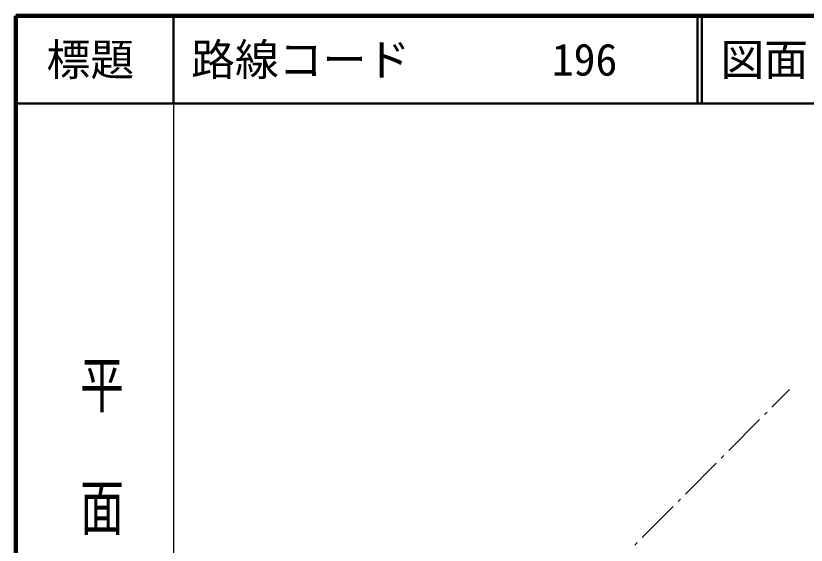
# Model space of a CAD drawing. Units: millimetres, scale not verified. Extents: x 40000 to 680000, y 20000 to 380000.
# Drawn here: x 40000 to 130168, y 319562 to 380000 of the extents above; entities that cross this region are included whole.
import ezdxf
from ezdxf.enums import TextEntityAlignment as Align

# ---------------------------------------------------------------- set-up
doc = ezdxf.new("R2010")
doc.units = ezdxf.units.MM
doc.header["$LTSCALE"] = 1000
for name, color, linetype, lineweight in [('M-BGD-HTXT', 7, 'Continuous', 13), ('M-TTL', 2, 'Continuous', 140), ('M-TTL-BAND', 7, 'Continuous', 25), ('M-TTL-LINE', 7, 'Continuous', 50)]:
    doc.layers.add(name, color=color, linetype=linetype, lineweight=lineweight)
doc.layers.add('M-TTL-TXT', color=7, linetype='Continuous')
doc.styles.add('@ＭＳ ゴシック', font='')
doc.styles.add('ＭＳ ゴシック', font='')
doc.styles.get('@ＭＳ ゴシック').set_extended_font_data('@MS Gothic')
doc.styles.get('ＭＳ ゴシック').set_extended_font_data('MS Gothic')

msp = doc.modelspace()

# ---------------------------------------------------------------- linework, layer by layer
at = {"layer": 'M-BGD-HTXT'}
for p, q in [((126261, 335322), (128251, 337324)), ((125415, 334471), (125697, 334754)), ((121326, 330357), (124851, 333903)), ((120480, 329506), (120762, 329790)), ((116391, 325393), (119916, 328939)), ((115545, 324542), (115827, 324825)), ((111456, 320428), (114981, 323974)), ((110610, 319577), (110892, 319861))]:
    msp.add_line(p, q, dxfattribs=at)
at = {"layer": 'M-TTL'}
for p, q in [((40000, 380000), (40000, 20000)), ((680000, 380000), (40000, 380000))]:
    msp.add_line(p, q, dxfattribs=at)
at = {"layer": 'M-TTL-BAND'}
msp.add_line((58000, 370000), (58000, 20000), dxfattribs=at)
at = {"layer": 'M-TTL-LINE'}
for p, q in [((58000, 380000), (58000, 370000)), ((117750, 380000), (117750, 370000)), ((118250, 380000), (118250, 370000)), ((40000, 370000), (680000, 370000))]:
    msp.add_line(p, q, dxfattribs=at)

# ---------------------------------------------------------------- texts
at = {"layer": 'M-TTL-BAND', "style": '@ＭＳ ゴシック', "width": 1.4}
msp.add_text('平  面  図', height=3666, rotation=270, dxfattribs=at).set_placement((49777, 306475), align=Align.MIDDLE_RIGHT)
at = {"layer": 'M-TTL-TXT', "style": 'ＭＳ ゴシック'}
msp.add_text('標題', height=3666, dxfattribs=at).set_placement((48500, 375000), align=Align.MIDDLE_CENTER)
for s, p in [('路線コード', (60000, 375000)), ('図面コード', (120380, 375000)), ('196', (101142, 375000))]:
    msp.add_text(s, height=3666, dxfattribs=at).set_placement(p, align=Align.MIDDLE_LEFT)

doc.saveas('drawing.dxf')
